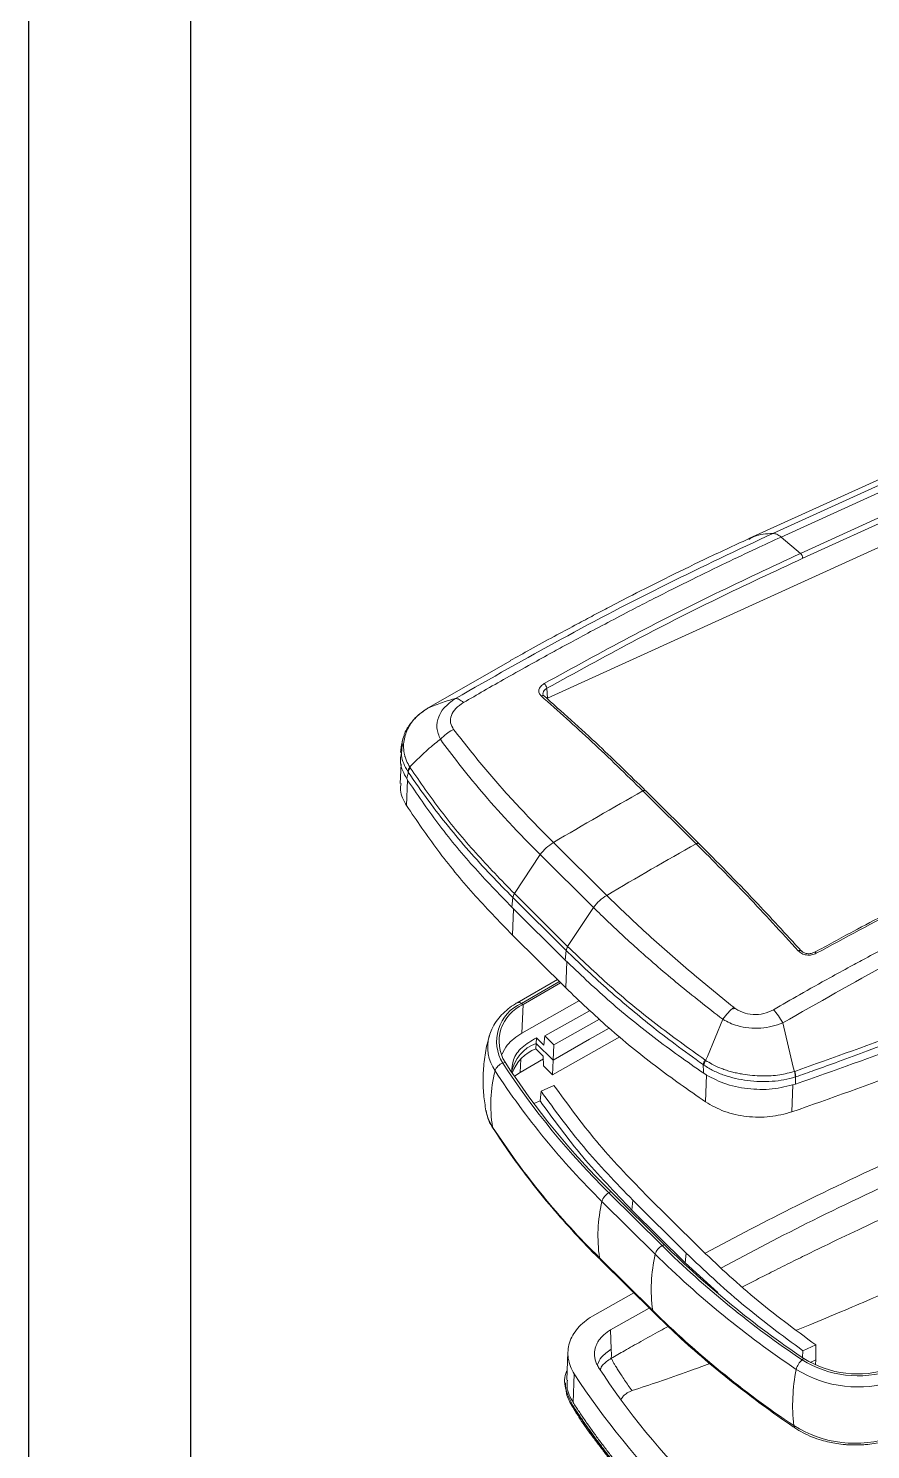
# Model space of a CAD drawing. Header units: inches. Extents: x 1127 to 2406, y 573 to 922.
# Drawn here: x 1127.1 to 1172.5, y 613.4 to 690.1 of the extents above; entities that cross this region are included whole.
import ezdxf

# ---------------------------------------------------------------- set-up
doc = ezdxf.new("R2010")
doc.units = ezdxf.units.IN

msp = doc.modelspace()

# ---------------------------------------------------------------- linework, layer by layer
for p, q in [((1127.067, 811.959), (1127.067, 572.957)), ((1135.814, 806.269), (1135.814, 578.647)), ((1127.067, 683.606), (1127.067, 572.957))]:
    msp.add_line(p, q)
at = {"color": 7, "linetype": 'Continuous', "lineweight": 15}
for p, q in [((1192.668, 671.053), (1155.071, 653.923)), ((1176.002, 667.122), (1165.947, 662.541)), ((1167.24, 662.821), (1177.294, 667.402)), ((1177.734, 667.203), (1167.681, 662.623)), ((1168.726, 661.742), (1178.779, 666.322)), ((1168.846, 661.478), (1178.9, 666.059)), ((1167.681, 662.623), (1168.726, 661.742)), ((1148.635, 653.403), (1153.074, 655.944)), ((1155.071, 653.923), (1155.041, 654.464)), ((1148.623, 653.396), (1148.635, 653.403)), ((1147.296, 651.771), (1147.2, 651.409)), ((1147.2, 651.41), (1147.146, 651.003)), ((1147.171, 650.391), (1147.124, 649.331)), ((1147.538, 649.972), (1147.564, 649.935)), ((1147.67, 650.177), (1147.644, 650.214)), ((1163.102, 646.075), (1160.226, 648.926)), ((1163.256, 646.08), (1160.379, 648.932)), ((1158.27, 643.29), (1155.394, 646.141)), ((1154.678, 645.491), (1153.286, 643.389)), ((1157.555, 642.638), (1154.678, 645.491)), ((1156.162, 640.537), (1153.286, 643.389)), ((1153.21, 643.174), (1153.158, 642.648)), ((1153.158, 642.648), (1156.034, 639.797)), ((1156.086, 640.323), (1153.21, 643.174)), ((1157.555, 642.638), (1156.162, 640.537)), ((1156.058, 638.301), (1153.182, 641.152)), ((1156.086, 640.323), (1156.034, 639.797)), ((1155.606, 638.749), (1153.439, 637.495)), ((1153.693, 635.86), (1156.798, 637.614)), ((1153.693, 635.86), (1153.761, 637.399)), ((1154.929, 635.707), (1157.371, 637.083)), ((1155.415, 635.226), (1157.876, 636.614)), ((1163.7, 634.603), (1164.533, 636.608)), ((1154.876, 635.211), (1154.929, 635.707)), ((1155.415, 635.226), (1154.929, 635.707)), ((1167.771, 636.415), (1168.336, 634.025)), ((1154.452, 635.02), (1154.463, 635.306)), ((1154.85, 634.625), (1154.452, 635.02)), ((1154.477, 635.606), (1154.463, 635.306)), ((1154.463, 635.306), (1155.376, 634.401)), ((1154.876, 635.211), (1154.477, 635.606)), ((1155.344, 633.615), (1158.973, 635.662)), ((1155.376, 634.401), (1155.415, 635.226)), ((1154.853, 634.466), (1153.6, 633.735)), ((1154.858, 634.097), (1154.85, 634.625)), ((1155.344, 633.615), (1155.376, 634.401)), ((1163.518, 634.13), (1163.474, 634.162)), ((1163.568, 634.418), (1163.608, 634.389)), ((1163.608, 634.389), (1163.7, 634.603)), ((1153.6, 633.735), (1153.287, 633.529)), ((1154.858, 634.097), (1155.344, 633.615)), ((1168.336, 634.025), (1168.404, 633.79)), ((1168.415, 633.794), (1168.404, 633.79)), ((1168.465, 633.498), (1168.448, 633.493)), ((1154.73, 632.724), (1154.672, 632.206)), ((1154.73, 632.724), (1155.425, 633.041)), ((1154.342, 632.055), (1154.672, 632.206)), ((1161.261, 624.393), (1158.385, 627.244)), ((1158.497, 627.306), (1161.373, 624.454)), ((1160.889, 623.927), (1158.013, 626.778)), ((1159.63, 626.314), (1159.683, 626.84)), ((1162.559, 623.989), (1159.683, 626.84)), ((1163.244, 624.302), (1160.368, 627.153)), ((1159.63, 626.314), (1162.507, 623.463)), ((1160.755, 620.89), (1157.879, 623.741)), ((1157.933, 623.631), (1160.809, 620.78)), ((1162.559, 623.989), (1162.507, 623.463)), ((1162.507, 623.463), (1164.262, 621.866)), ((1157.5, 620.581), (1159.736, 621.844)), ((1160.562, 621.025), (1158.469, 619.843)), ((1158.469, 619.843), (1158.514, 618.804)), ((1168.858, 618.719), (1169.554, 619.036)), ((1169.548, 618.228), (1169.554, 619.036)), ((1156.178, 618.672), (1156.11, 617.129)), ((1168.829, 618.362), (1168.858, 618.719)), ((1169.548, 618.228), (1169.254, 618.094)), ((1169.527, 617.976), (1169.548, 618.228)), ((1156.456, 615.931), (1156.523, 617.47))]:
    msp.add_line(p, q, dxfattribs=at)
at = {"color": 8, "linetype": 'Continuous', "lineweight": 15}
for p, q in [((1147.47, 648.133), (1147.53, 649.502)), ((1153.182, 641.152), (1153.244, 642.563)), ((1156.121, 639.717), (1156.058, 638.301)), ((1153.6, 633.735), (1153.631, 634.454)), ((1163.594, 632.15), (1163.658, 633.613)), ((1168.256, 631.607), (1168.321, 633.077))]:
    msp.add_line(p, q, dxfattribs=at)
at = {"color": 8, "linetype": 'Continuous', "lineweight": 15, "flags": 128}
for points in [[(1155.713, 638.643), (1155.68, 638.625), (1153.67, 637.459)], [(1152.112, 630.79), (1151.872, 631.257), (1151.752, 631.67)]]:
    msp.add_lwpolyline(points, dxfattribs=at)
at = {"color": 7, "linetype": 'Continuous', "lineweight": 15, "flags": 128}
for points in [[(1153.761, 637.399), (1155.77, 638.564), (1155.785, 638.572)], [(1155.376, 634.401), (1157.345, 635.541), (1158.395, 636.134)], [(1152.145, 630.706), (1152.128, 630.738), (1152.112, 630.79)]]:
    msp.add_lwpolyline(points, dxfattribs=at)
at = {"color": 7, "linetype": 'Continuous', "lineweight": 15}
for centre, radius, start, end in [((1154.586, 654.381), 0.463, 10.4118, 46.90619), ((1263.927, 463.394), 212.547, 119.2024, 120.70584), ((1266.79, 460.565), 212.521, 119.20235, 120.70597), ((1154.563, 635.412), 2.234, 113.57978, 211.5748), ((1154.625, 635.418), 2.161, 113.57976, 211.57491), ((1125.979, 595.423), 50.337, 56.50081, 56.62549), ((1155.185, 633.35), 2.086, 110.26765, 168.94681), ((1155.248, 632.966), 2.203, 111.1828, 160.49739), ((1152.866, 633.622), 0.653, 108.39084, 161.75277), ((1176.94, 567.892), 70.652, 109.99166, 110.09923), ((1187.777, 657.133), 41.919, 213.09796, 225.47956), ((1187.823, 657.126), 41.824, 213.09797, 225.47952), ((1159.429, 631.989), 7.414, 165.64957, 189.3062), ((1187.62, 656.885), 42.225, 213.09796, 225.47954), ((1187.486, 653.848), 42.225, 213.09796, 225.47954), ((1158.747, 626.573), 0.762, 118.36006, 164.42556), ((1191.633, 566.81), 68.976, 118.7116, 118.81741), ((1166.112, 624.9), 8.314, 166.9453, 188.01047), ((1161.623, 623.722), 0.762, 118.36006, 164.42556), ((1194.509, 563.959), 68.976, 118.7116, 118.81741), ((1198.101, 661.817), 52.515, 225.45046, 236.10262), ((1198.13, 661.794), 52.396, 225.45049, 236.10261), ((1168.988, 622.049), 8.314, 166.9453, 188.01047), ((1197.998, 661.624), 52.898, 225.45047, 236.10262), ((1197.864, 658.588), 52.898, 225.45047, 236.10262), ((1169.394, 617.514), 0.92, 129.10809, 167.26945), ((1213.386, 562.299), 71.518, 128.45618, 128.553), ((1171.816, 623.038), 5.67, 238.02578, 288.70269), ((1171.812, 622.955), 5.484, 238.02573, 288.7027), ((1178.19, 615.769), 9.888, 168.63659, 186.31919), ((1171.818, 623.038), 6.272, 238.02576, 288.70272), ((1171.684, 620.001), 6.272, 238.02576, 288.70272)]:
    msp.add_arc(centre, radius, start, end, dxfattribs=at)
at = {"color": 8, "linetype": 'Continuous', "lineweight": 15}
for centre, radius, start, end in [((1169.485, 640.109), 0.112, 31.83772, 87.93171), ((1153.52, 637.281), 0.232, 49.8497, 110.7937), ((1154.104, 635.1), 2.252, 164.26153, 214.42574), ((1158.071, 623.766), 0.193, 187.43031, 224.43703), ((1160.946, 620.915), 0.193, 187.42421, 224.69574), ((1168.52, 614.688), 0.157, 182.78863, 233.86373)]:
    msp.add_arc(centre, radius, start, end, dxfattribs=at)
at = {"color": 7, "linetype": 'Continuous', "lineweight": 15}
for points, knots in [([(1167.24, 662.821), (1165.333, 661.926), (1161.521, 660.137), (1155.805, 657.153), (1152.008, 654.995), (1150.11, 653.917)], [0, 0, 0, 0, 0.333495, 0.666847, 1, 1, 1, 1]), ([(1150.547, 653.698), (1150.911, 653.908), (1151.683, 654.353), (1152.906, 655.049), (1154.136, 655.739), (1155.247, 656.353), (1156.258, 656.905), (1157.311, 657.473), (1158.517, 658.114), (1159.706, 658.735), (1161.171, 659.488), (1162.806, 660.309), (1164.64, 661.202), (1166.238, 661.96), (1167.226, 662.414), (1167.681, 662.623)], [0, 0, 0, 0, 0.063815, 0.135286, 0.214413, 0.279482, 0.33012, 0.391636, 0.46403, 0.541364, 0.599907, 0.720604, 0.827518, 0.92065, 1, 1, 1, 1]), ([(1165.927, 662.531), (1165.125, 662.16), (1163.608, 661.459), (1161.525, 660.439), (1159.787, 659.561), (1158.472, 658.88), (1157.445, 658.339), (1156.49, 657.831), (1155.382, 657.233), (1154.218, 656.597), (1153.427, 656.157), (1153.067, 655.956)], [0, 0, 0, 0, 0.184757, 0.349438, 0.485772, 0.593778, 0.660565, 0.731675, 0.817138, 0.916926, 1, 1, 1, 1]), ([(1167.681, 662.623), (1167.602, 662.681), (1167.444, 662.797), (1167.308, 662.813), (1167.24, 662.821)], [0, 0, 0, 0, 0.499997, 1, 1, 1, 1]), ([(1154.902, 654.719), (1156.435, 655.562), (1159.499, 657.248), (1164.111, 659.591), (1167.188, 661.025), (1168.726, 661.742)], [0, 0, 0, 0, 0.333572, 0.666904, 1, 1, 1, 1]), ([(1168.726, 661.742), (1168.733, 661.735), (1168.749, 661.72), (1168.772, 661.691), (1168.793, 661.658), (1168.811, 661.622), (1168.827, 661.584), (1168.838, 661.547), (1168.845, 661.51), (1168.846, 661.489), (1168.846, 661.478)], [0, 0, 0, 0, 0.125001, 0.25, 0.375002, 0.499996, 0.625001, 0.750002, 0.875005, 1, 1, 1, 1]), ([(1155.041, 654.464), (1156.571, 655.306), (1159.629, 656.989), (1164.236, 659.329), (1167.309, 660.762), (1168.846, 661.478)], [0, 0, 0, 0, 0.333411, 0.666587, 1, 1, 1, 1]), ([(1154.733, 654.05), (1154.69, 654.1), (1154.603, 654.2), (1154.6, 654.388), (1154.694, 654.576), (1154.833, 654.671), (1154.902, 654.719)], [0, 0, 0, 0, 0.24631, 0.495072, 0.746298, 1, 1, 1, 1]), ([(1154.857, 654.069), (1154.851, 654.079), (1154.824, 654.127), (1154.832, 654.182), (1154.838, 654.226)], [0, 0, 0, 0, 0.205377, 1, 1, 1, 1]), ([(1160.368, 648.941), (1159.533, 649.757), (1157.688, 651.562), (1155.851, 653.196), (1154.845, 654.091)], [0, 0, 0, 0, 0.452482, 1, 1, 1, 1]), ([(1147.644, 650.214), (1147.58, 650.326), (1147.476, 650.506), (1147.406, 650.712), (1147.377, 650.817), (1147.365, 650.866), (1147.353, 650.917), (1147.296, 651.208), (1147.303, 651.73), (1147.571, 652.41), (1148.009, 652.975), (1148.425, 653.26), (1148.623, 653.396)], [0, 0, 0, 0, 0.101893, 0.164919, 0.178613, 0.192737, 0.207291, 0.222276, 0.442558, 0.645744, 0.831574, 1, 1, 1, 1]), ([(1148.606, 653.381), (1148.415, 653.252), (1148.033, 652.993), (1147.623, 652.509), (1147.372, 652.096), (1147.312, 651.839), (1147.296, 651.771)], [0, 0, 0, 0, 0.296573, 0.594354, 0.892667, 1, 1, 1, 1]), ([(1148.742, 653.449), (1148.722, 653.44), (1148.682, 653.423), (1148.643, 653.405), (1148.623, 653.396)], [0, 0, 0, 0, 0.499195, 1, 1, 1, 1]), ([(1150.11, 653.917), (1149.905, 653.859), (1149.41, 653.718), (1148.988, 653.548), (1148.742, 653.449)], [0, 0, 0, 0, 0.415036, 1, 1, 1, 1]), ([(1149.297, 651.711), (1149.212, 651.915), (1149.047, 652.312), (1149.156, 652.896), (1149.484, 653.46), (1149.879, 653.749), (1150.11, 653.917)], [0, 0, 0, 0, 0.264993, 0.517038, 0.718588, 1, 1, 1, 1]), ([(1150.011, 652.24), (1149.942, 652.358), (1149.805, 652.592), (1149.857, 653.001), (1150.1, 653.395), (1150.398, 653.597), (1150.547, 653.698)], [0, 0, 0, 0, 0.251101, 0.500884, 0.750386, 1, 1, 1, 1]), ([(1150.547, 653.698), (1150.463, 653.763), (1150.297, 653.894), (1150.172, 653.909), (1150.11, 653.917)], [0, 0, 0, 0, 0.499993, 1, 1, 1, 1]), ([(1160.226, 648.926), (1159.307, 649.823), (1157.472, 651.616), (1155.646, 653.24), (1154.733, 654.05)], [0, 0, 0, 0, 0.500569, 1, 1, 1, 1]), ([(1150.011, 652.24), (1149.987, 652.229), (1149.853, 652.167), (1149.593, 652.012), (1149.402, 651.818), (1149.297, 651.711)], [0, 0, 0, 0, 0.090534, 0.501161, 1, 1, 1, 1]), ([(1155.394, 646.141), (1154.73, 646.818), (1153.397, 648.177), (1151.601, 650.216), (1150.541, 651.566), (1150.011, 652.24)], [0, 0, 0, 0, 0.331928, 0.666148, 1, 1, 1, 1]), ([(1147.194, 651.004), (1147.162, 650.82), (1147.079, 650.335), (1147.327, 649.864), (1147.481, 649.572)], [0, 0, 0, 0, 0.379637, 1, 1, 1, 1]), ([(1147.277, 651.749), (1147.275, 651.745), (1147.217, 651.64), (1147.232, 651.521), (1147.246, 651.405)], [0, 0, 0, 0, 0.029216, 1, 1, 1, 1]), ([(1147.794, 650.372), (1148.027, 650.605), (1148.38, 650.959), (1148.808, 651.323), (1149.073, 651.539), (1149.209, 651.644), (1149.297, 651.711)], [0, 0, 0, 0, 0.492293, 0.744664, 0.835031, 1, 1, 1, 1]), ([(1149.297, 651.711), (1149.621, 651.273), (1150.31, 650.341), (1151.525, 648.865), (1152.971, 647.227), (1154.091, 646.088), (1154.678, 645.491)], [0, 0, 0, 0, 0.210452, 0.44727, 0.710443, 1, 1, 1, 1]), ([(1147.644, 650.214), (1147.669, 650.241), (1147.718, 650.295), (1147.769, 650.346), (1147.794, 650.372)], [0, 0, 0, 0, 0.504717, 1, 1, 1, 1]), ([(1147.564, 649.935), (1147.546, 649.853), (1147.521, 649.747), (1147.494, 649.626), (1147.484, 649.587), (1147.481, 649.572)], [0, 0, 0, 0, 0.669064, 0.876795, 1, 1, 1, 1]), ([(1147.481, 649.572), (1148.026, 648.773), (1149.116, 647.175), (1151.014, 644.861), (1152.443, 643.386), (1153.158, 642.648)], [0, 0, 0, 0, 0.333333, 0.666667, 1, 1, 1, 1]), ([(1147.644, 650.214), (1147.616, 650.174), (1147.56, 650.094), (1147.545, 650.013), (1147.538, 649.972)], [0, 0, 0, 0, 0.499992, 1, 1, 1, 1]), ([(1147.67, 650.177), (1147.642, 650.137), (1147.586, 650.057), (1147.571, 649.975), (1147.564, 649.935)], [0, 0, 0, 0, 0.500028, 1, 1, 1, 1]), ([(1153.21, 643.174), (1152.813, 643.575), (1151.99, 644.407), (1150.829, 645.686), (1149.706, 647.017), (1148.605, 648.428), (1147.924, 649.413), (1147.564, 649.935)], [0, 0, 0, 0, 0.184347, 0.382162, 0.57662, 0.776031, 1, 1, 1, 1]), ([(1153.286, 643.389), (1152.578, 644.117), (1151.162, 645.573), (1149.284, 647.838), (1148.208, 649.397), (1147.67, 650.177)], [0, 0, 0, 0, 0.3333908, 0.6667327, 1, 1, 1, 1]), ([(1147.47, 648.133), (1147.316, 648.408), (1147.096, 648.802), (1147.155, 649.208), (1147.173, 649.331)], [0, 0, 0, 0, 0.699082, 1, 1, 1, 1]), ([(1153.182, 641.152), (1152.462, 641.895), (1151.022, 643.382), (1149.112, 645.715), (1148.018, 647.327), (1147.47, 648.133)], [0, 0, 0, 0, 0.333333, 0.666667, 1, 1, 1, 1]), ([(1183.365, 647.184), (1182.887, 646.965), (1181.967, 646.544), (1180.667, 645.933), (1179.531, 645.39), (1178.586, 644.932), (1177.809, 644.551), (1177.022, 644.161), (1176.068, 643.684), (1174.816, 643.048), (1173.286, 642.257), (1171.479, 641.304), (1170.183, 640.599), (1169.489, 640.221)], [0, 0, 0, 0, 0.103532, 0.199267, 0.281205, 0.349342, 0.40368, 0.449195, 0.519447, 0.609654, 0.719817, 0.849934, 1, 1, 1, 1]), ([(1183.461, 647.135), (1181.922, 646.419), (1178.842, 644.988), (1174.211, 642.663), (1171.124, 641), (1169.58, 640.168)], [0, 0, 0, 0, 0.333096, 0.666428, 1, 1, 1, 1]), ([(1155.394, 646.141), (1155.26, 646.052), (1154.993, 645.873), (1154.783, 645.618), (1154.678, 645.491)], [0, 0, 0, 0, 0.499999, 1, 1, 1, 1]), ([(1163.279, 646.02), (1163.278, 646.03), (1163.276, 646.048), (1163.265, 646.071), (1163.248, 646.088), (1163.226, 646.099), (1163.199, 646.104), (1163.168, 646.101), (1163.136, 646.092), (1163.113, 646.081), (1163.102, 646.075)], [0, 0, 0, 0, 0.124997, 0.249999, 0.375002, 0.499993, 0.624994, 0.749997, 0.874997, 1, 1, 1, 1]), ([(1168.605, 640.3), (1167.69, 641.3), (1165.857, 643.304), (1164.021, 645.15), (1163.102, 646.075)], [0, 0, 0, 0, 0.499431, 1, 1, 1, 1]), ([(1168.777, 640.281), (1167.938, 641.199), (1166.086, 643.229), (1164.228, 645.098), (1163.211, 646.122)], [0, 0, 0, 0, 0.452483, 1, 1, 1, 1]), ([(1184.493, 645.957), (1184.114, 645.784), (1183.302, 645.412), (1182, 644.805), (1180.531, 644.109), (1178.896, 643.317), (1176.96, 642.357), (1175.091, 641.404), (1173.45, 640.544), (1172.329, 639.946), (1171.316, 639.399), (1170.133, 638.749), (1168.75, 637.977), (1167.739, 637.394), (1167.27, 637.124)], [0, 0, 0, 0, 0.066045, 0.14166, 0.226844, 0.321598, 0.425923, 0.563413, 0.646312, 0.711356, 0.758542, 0.822804, 0.917699, 1, 1, 1, 1]), ([(1184.913, 645.301), (1183.006, 644.408), (1179.191, 642.622), (1173.467, 639.649), (1169.669, 637.493), (1167.771, 636.415)], [0, 0, 0, 0, 0.333495, 0.666847, 1, 1, 1, 1]), ([(1153.286, 643.389), (1153.267, 643.352), (1153.228, 643.278), (1153.216, 643.209), (1153.21, 643.174)], [0, 0, 0, 0, 0.499999, 1, 1, 1, 1]), ([(1158.27, 643.29), (1158.137, 643.201), (1157.87, 643.022), (1157.66, 642.766), (1157.555, 642.638)], [0, 0, 0, 0, 0.499999, 1, 1, 1, 1]), ([(1164.533, 636.608), (1164.123, 636.923), (1163.311, 637.548), (1162.151, 638.489), (1161.047, 639.418), (1160.062, 640.282), (1159.172, 641.091), (1158.355, 641.856), (1157.824, 642.375), (1157.555, 642.638)], [0, 0, 0, 0, 0.161292, 0.319229, 0.47382, 0.625036, 0.746703, 0.871726, 1, 1, 1, 1]), ([(1165.13, 637.251), (1164.308, 637.917), (1162.666, 639.247), (1160.371, 641.264), (1158.969, 642.616), (1158.27, 643.29)], [0, 0, 0, 0, 0.334365, 0.667727, 1, 1, 1, 1]), ([(1186.605, 641.082), (1184.645, 640.209), (1180.726, 638.464), (1174.655, 636.021), (1170.495, 634.536), (1168.415, 633.794)], [0, 0, 0, 0, 0.333385, 0.666718, 1, 1, 1, 1]), ([(1156.162, 640.537), (1156.143, 640.501), (1156.104, 640.427), (1156.092, 640.358), (1156.086, 640.323)], [0, 0, 0, 0, 0.499999, 1, 1, 1, 1]), ([(1163.474, 634.162), (1162.967, 634.526), (1161.997, 635.221), (1160.672, 636.249), (1159.429, 637.263), (1158.253, 638.28), (1157.121, 639.312), (1156.424, 639.993), (1156.086, 640.323)], [0, 0, 0, 0, 0.188055, 0.359141, 0.513263, 0.684838, 0.847082, 1, 1, 1, 1]), ([(1163.568, 634.418), (1162.672, 635.059), (1160.881, 636.342), (1158.406, 638.392), (1156.91, 639.822), (1156.162, 640.537)], [0, 0, 0, 0, 0.333268, 0.666609, 1, 1, 1, 1]), ([(1168.458, 633.105), (1170.537, 633.841), (1174.696, 635.313), (1180.765, 637.725), (1184.686, 639.464), (1186.646, 640.334)], [0, 0, 0, 0, 0.333333, 0.666667, 1, 1, 1, 1]), ([(1186.647, 640.842), (1186.182, 640.631), (1185.21, 640.19), (1183.678, 639.51), (1182.016, 638.787), (1180.535, 638.157), (1179.233, 637.613), (1178.093, 637.145), (1176.784, 636.616), (1175.465, 636.094), (1173.969, 635.514), (1172.444, 634.936), (1170.871, 634.357), (1169.576, 633.889), (1168.804, 633.617), (1168.465, 633.498)], [0, 0, 0, 0, 0.0796984, 0.1663628, 0.2599937, 0.3598242, 0.4140335, 0.4766388, 0.5485236, 0.629688, 0.6927052, 0.7923754, 0.8768148, 0.9460231, 1, 1, 1, 1]), ([(1169.58, 640.168), (1169.497, 640.134), (1169.333, 640.064), (1169.049, 640.065), (1168.786, 640.141), (1168.665, 640.247), (1168.605, 640.3)], [0, 0, 0, 0, 0.253693, 0.504912, 0.753681, 1, 1, 1, 1]), ([(1169.494, 640.224), (1169.43, 640.196), (1169.303, 640.141), (1169.084, 640.14), (1168.88, 640.197), (1168.787, 640.28), (1168.741, 640.321)], [0, 0, 0, 0, 0.252403, 0.502682, 0.75162, 1, 1, 1, 1]), ([(1156.034, 639.797), (1156.788, 639.078), (1158.298, 637.64), (1160.794, 635.599), (1162.599, 634.326), (1163.502, 633.69)], [0, 0, 0, 0, 0.333333, 0.666667, 1, 1, 1, 1]), ([(1186.513, 638.86), (1184.546, 637.987), (1180.61, 636.241), (1174.518, 633.821), (1170.343, 632.345), (1168.256, 631.607)], [0, 0, 0, 0, 0.333333, 0.666667, 1, 1, 1, 1]), ([(1163.594, 632.15), (1162.682, 632.79), (1160.859, 634.07), (1158.341, 636.126), (1156.819, 637.576), (1156.058, 638.301)], [0, 0, 0, 0, 0.333333, 0.666667, 1, 1, 1, 1]), ([(1153.44, 637.494), (1153.407, 637.477), (1153.227, 637.38), (1152.94, 637.164), (1152.587, 636.844), (1152.295, 636.481), (1152.069, 636.103), (1151.982, 635.836), (1151.942, 635.713)], [0, 0, 0, 0, 0.042847, 0.234082, 0.42851, 0.625926, 0.826619, 1, 1, 1, 1]), ([(1165.13, 637.251), (1165.023, 637.158), (1164.808, 636.971), (1164.625, 636.729), (1164.533, 636.608)], [0, 0, 0, 0, 0.498912, 1, 1, 1, 1]), ([(1167.27, 637.124), (1167.1, 637.043), (1166.76, 636.881), (1166.159, 636.835), (1165.588, 636.956), (1165.268, 637.14), (1165.133, 637.249), (1165.132, 637.25), (1165.131, 637.25), (1165.131, 637.25), (1165.131, 637.25)], [0, 0, 0, 0, 0.250029, 0.499944, 0.750146, 0.998334, 0.999552, 0.999872, 0.999986, 1, 1, 1, 1]), ([(1164.533, 636.608), (1164.538, 636.605), (1164.772, 636.46), (1165.226, 636.262), (1165.936, 636.12), (1166.583, 636.112), (1167.211, 636.208), (1167.585, 636.347), (1167.771, 636.415)], [0, 0, 0, 0, 0.0062, 0.265539, 0.453212, 0.638142, 0.820464, 1, 1, 1, 1]), ([(1165.202, 637.196), (1165.172, 637.19), (1165.127, 637.18), (1165.073, 637.168), (1165.045, 637.167), (1165.029, 637.164), (1165.023, 637.161), (1165.02, 637.159)], [0, 0, 0, 0, 0.492174, 0.746094, 0.882755, 0.944997, 1, 1, 1, 1]), ([(1167.27, 637.124), (1167.359, 637.018), (1167.537, 636.808), (1167.693, 636.546), (1167.771, 636.415)], [0, 0, 0, 0, 0.5000133, 1, 1, 1, 1]), ([(1151.941, 635.685), (1151.909, 635.585), (1151.781, 635.179), (1151.66, 634.438), (1151.585, 633.483), (1151.611, 632.554), (1151.708, 631.957), (1151.755, 631.67)], [0, 0, 0, 0, 0.077467, 0.316367, 0.55223, 0.78454, 1, 1, 1, 1]), ([(1152.622, 634.721), (1152.703, 634.891), (1152.911, 635.333), (1153.396, 635.66), (1153.693, 635.86)], [0, 0, 0, 0, 0.3866117, 1, 1, 1, 1]), ([(1153.15, 633.736), (1153.159, 633.967), (1153.177, 634.449), (1153.649, 635.125), (1154.201, 635.445), (1154.477, 635.606)], [0, 0, 0, 0, 0.3149912, 0.6574951, 1, 1, 1, 1]), ([(1163.568, 634.418), (1163.545, 634.373), (1163.498, 634.283), (1163.482, 634.203), (1163.474, 634.162)], [0, 0, 0, 0, 0.499972, 1, 1, 1, 1]), ([(1163.474, 634.162), (1163.48, 634.058), (1163.489, 633.9), (1163.499, 633.743), (1163.502, 633.69)], [0, 0, 0, 0, 0.666252, 1, 1, 1, 1]), ([(1163.518, 634.13), (1163.526, 634.171), (1163.54, 634.253), (1163.585, 634.344), (1163.608, 634.389)], [0, 0, 0, 0, 0.500006, 1, 1, 1, 1]), ([(1168.404, 633.79), (1168.141, 633.722), (1167.584, 633.577), (1166.626, 633.529), (1165.861, 633.594), (1165.339, 633.693), (1165.067, 633.756), (1164.796, 633.832), (1164.413, 633.962), (1164.003, 634.14), (1163.72, 634.319), (1163.608, 634.389)], [0, 0, 0, 0, 0.167021, 0.352657, 0.556867, 0.610924, 0.666142, 0.722493, 0.77999, 0.913152, 1, 1, 1, 1]), ([(1163.502, 633.69), (1163.853, 633.494), (1164.555, 633.102), (1165.863, 632.832), (1167.218, 632.787), (1168.045, 632.999), (1168.458, 633.105)], [0, 0, 0, 0, 0.249613, 0.499775, 0.74999, 1, 1, 1, 1]), ([(1168.448, 633.493), (1168.246, 633.437), (1167.843, 633.326), (1166.978, 633.226), (1165.863, 633.26), (1164.795, 633.504), (1164.02, 633.815), (1163.686, 634.025), (1163.518, 634.13)], [0, 0, 0, 0, 0.125794, 0.251108, 0.500068, 0.749021, 0.874314, 1, 1, 1, 1]), ([(1168.448, 633.493), (1168.447, 633.538), (1168.445, 633.63), (1168.418, 633.737), (1168.404, 633.79)], [0, 0, 0, 0, 0.499997, 1, 1, 1, 1]), ([(1168.415, 633.794), (1168.43, 633.741), (1168.459, 633.634), (1168.463, 633.544), (1168.465, 633.498)], [0, 0, 0, 0, 0.5, 1, 1, 1, 1]), ([(1168.465, 633.498), (1168.464, 633.412), (1168.463, 633.281), (1168.459, 633.15), (1168.458, 633.105)], [0, 0, 0, 0, 0.659442, 1, 1, 1, 1]), ([(1159.683, 626.84), (1158.769, 627.788), (1156.94, 629.682), (1155.467, 631.71), (1154.73, 632.724)], [0, 0, 0, 0, 0.5, 1, 1, 1, 1]), ([(1160.368, 627.153), (1159.454, 628.1), (1157.626, 629.996), (1156.159, 632.026), (1155.425, 633.041)], [0, 0, 0, 0, 0.5, 1, 1, 1, 1]), ([(1154.672, 632.206), (1155.409, 631.19), (1156.884, 629.16), (1158.715, 627.263), (1159.63, 626.314)], [0, 0, 0, 0, 0.5, 1, 1, 1, 1]), ([(1168.256, 631.607), (1167.868, 631.504), (1167.093, 631.297), (1165.814, 631.325), (1164.582, 631.59), (1163.923, 631.963), (1163.594, 632.15)], [0, 0, 0, 0, 0.25, 0.5, 0.75, 1, 1, 1, 1]), ([(1151.757, 631.686), (1151.788, 631.545), (1151.853, 631.248), (1152, 630.921), (1152.125, 630.747), (1152.153, 630.709)], [0, 0, 0, 0, 0.4158729, 0.8737363, 1, 1, 1, 1]), ([(1152.147, 630.707), (1152.451, 630.248), (1153.081, 629.295), (1154.138, 627.88), (1155.292, 626.457), (1156.533, 625.069), (1157.416, 624.127), (1157.907, 623.659), (1157.935, 623.632)], [0, 0, 0, 0, 0.18641, 0.38675, 0.587097, 0.787445, 0.987787, 1, 1, 1, 1]), ([(1163.588, 623.989), (1165.218, 624.853), (1168.7, 626.697), (1172.345, 628.392), (1174.283, 629.294)], [0, 0, 0, 0, 0.4680404, 1, 1, 1, 1]), ([(1175.106, 628.479), (1173.184, 627.585), (1169.556, 625.897), (1166.089, 624.061), (1164.459, 623.198)], [0, 0, 0, 0, 0.529667, 1, 1, 1, 1]), ([(1175.101, 626.76), (1174.584, 626.523), (1173.495, 626.025), (1171.795, 625.228), (1170.306, 624.516), (1169.066, 623.912), (1168.112, 623.441), (1167.165, 622.968), (1166.345, 622.551), (1165.83, 622.289), (1165.617, 622.178), (1165.594, 622.166)], [0, 0, 0, 0, 0.159415, 0.336098, 0.530051, 0.627477, 0.728742, 0.833845, 0.930556, 0.992818, 1, 1, 1, 1]), ([(1169.554, 619.036), (1168.422, 619.869), (1166.159, 621.537), (1164.216, 623.38), (1163.244, 624.302)], [0, 0, 0, 0, 0.5, 1, 1, 1, 1]), ([(1168.858, 618.719), (1167.729, 619.554), (1165.472, 621.224), (1163.53, 623.068), (1162.559, 623.989)], [0, 0, 0, 0, 0.5, 1, 1, 1, 1]), ([(1168.511, 619.836), (1168.752, 619.933), (1169.56, 620.258), (1170.89, 620.812), (1172.427, 621.465), (1173.396, 621.889), (1173.842, 622.085)], [0, 0, 0, 0, 0.13567, 0.45599, 0.74945, 1, 1, 1, 1]), ([(1156.523, 617.47), (1156.352, 617.734), (1156.242, 618.016), (1156.154, 618.586), (1156.176, 618.874), (1156.35, 619.428), (1156.502, 619.695), (1156.921, 620.179), (1157.188, 620.397), (1157.5, 620.581)], [0, 0, 0, 0, 0.25, 0.25, 0.5, 0.5, 0.75, 0.75, 1, 1, 1, 1]), ([(1160.811, 620.781), (1161.239, 620.364), (1162.124, 619.503), (1163.555, 618.243), (1165.078, 616.991), (1166.676, 615.785), (1167.795, 614.976), (1168.398, 614.582), (1168.428, 614.563)], [0, 0, 0, 0, 0.188208, 0.388622, 0.589009, 0.789361, 0.989672, 1, 1, 1, 1]), ([(1157.834, 617.824), (1157.814, 617.856), (1157.774, 617.921), (1157.725, 618.021), (1157.684, 618.123), (1157.651, 618.225), (1157.628, 618.327), (1157.614, 618.429), (1157.608, 618.53), (1157.61, 618.629), (1157.621, 618.727), (1157.639, 618.822), (1157.671, 618.941), (1157.727, 619.085), (1157.821, 619.251), (1157.942, 619.414), (1158.091, 619.57), (1158.266, 619.716), (1158.401, 619.801), (1158.469, 619.843)], [0, 0, 0, 0, 0.047023, 0.094024, 0.140898, 0.187544, 0.233861, 0.279751, 0.325119, 0.369879, 0.413947, 0.457246, 0.499708, 0.578297, 0.659505, 0.742852, 0.827789, 0.913715, 1, 1, 1, 1]), ([(1161.588, 620.037), (1161.441, 619.957), (1160.944, 619.686), (1160.159, 619.248), (1159.283, 618.753), (1158.754, 618.45), (1158.516, 618.313)], [0, 0, 0, 0, 0.142132, 0.479289, 0.765245, 1, 1, 1, 1]), ([(1158.514, 618.804), (1158.515, 618.784), (1158.516, 618.744), (1158.518, 618.683), (1158.521, 618.624), (1158.528, 618.546), (1158.527, 618.463), (1158.519, 618.387), (1158.515, 618.344), (1158.516, 618.323), (1158.516, 618.313)], [0, 0, 0, 0, 0.124855, 0.249762, 0.374835, 0.500019, 0.749364, 0.87464, 0.937242, 1, 1, 1, 1]), ([(1158.516, 618.313), (1158.34, 618.198), (1158.077, 618.026), (1157.954, 617.79), (1157.914, 617.712)], [0, 0, 0, 0, 0.667962, 1, 1, 1, 1]), ([(1158.516, 618.313), (1158.524, 618.298), (1158.545, 618.259), (1158.586, 618.179), (1158.633, 618.091), (1158.7, 617.979), (1158.79, 617.831), (1158.91, 617.635), (1159.063, 617.393), (1159.238, 617.132), (1159.436, 616.848), (1159.577, 616.663), (1159.649, 616.569)], [0, 0, 0, 0, 0.025598, 0.0640373, 0.1277179, 0.1697587, 0.2529196, 0.377577, 0.5015964, 0.6655639, 0.8294807, 1, 1, 1, 1]), ([(1159.649, 616.569), (1160.127, 616.729), (1161.145, 617.069), (1162.538, 617.556), (1163.455, 617.893), (1163.831, 618.032)], [0, 0, 0, 0, 0.3432648, 0.7304131, 1, 1, 1, 1]), ([(1156.132, 617.643), (1156.124, 617.628), (1155.961, 617.338), (1155.99, 616.691), (1156.262, 616.12), (1156.398, 615.834)], [0, 0, 0, 0, 0.026223, 0.512407, 1, 1, 1, 1]), ([(1156.051, 616.994), (1156.054, 616.801), (1156.061, 616.346), (1156.299, 615.923), (1156.436, 615.678)], [0, 0, 0, 0, 0.422951, 1, 1, 1, 1]), ([(1156.456, 615.931), (1156.302, 616.206), (1156.081, 616.599), (1156.14, 617.006), (1156.158, 617.128)], [0, 0, 0, 0, 0.699081, 1, 1, 1, 1]), ([(1159.051, 616.093), (1159.085, 616.153), (1159.16, 616.287), (1159.362, 616.455), (1159.552, 616.531), (1159.649, 616.569)], [0, 0, 0, 0, 0.292775, 0.641636, 1, 1, 1, 1]), ([(1156.469, 615.646), (1156.459, 615.655), (1156.439, 615.672), (1156.417, 615.704), (1156.403, 615.74), (1156.395, 615.779), (1156.397, 615.808), (1156.398, 615.822)], [0, 0, 0, 0, 0.197312, 0.397642, 0.599339, 0.800689, 1, 1, 1, 1]), ([(1162.076, 608.841), (1161.968, 608.949), (1161.727, 609.189), (1161.338, 609.588), (1160.887, 610.063), (1160.182, 610.83), (1159.515, 611.598), (1158.79, 612.478), (1158.214, 613.21), (1157.674, 613.942), (1157.265, 614.521), (1156.967, 614.957), (1156.677, 615.391), (1156.491, 615.679), (1156.397, 615.822)], [0, 0, 0, 0, 0.0493759, 0.1095641, 0.1805651, 0.2623783, 0.4501971, 0.5163477, 0.642734, 0.7620436, 0.8223878, 0.8819303, 0.9411269, 1, 1, 1, 1]), ([(1156.398, 615.834), (1156.504, 615.672), (1156.715, 615.35), (1157.043, 614.87), (1157.379, 614.392), (1157.723, 613.918), (1158.076, 613.447), (1158.438, 612.979), (1158.808, 612.514), (1159.186, 612.052), (1159.573, 611.593), (1159.969, 611.138), (1160.373, 610.685), (1160.785, 610.236), (1161.207, 609.79), (1161.636, 609.346), (1161.929, 609.054), (1162.075, 608.907)], [0, 0, 0, 0, 0.066832, 0.133593, 0.200294, 0.266947, 0.333561, 0.400147, 0.466718, 0.533282, 0.599853, 0.666439, 0.733053, 0.799706, 0.866407, 0.933168, 1, 1, 1, 1]), ([(1162.168, 608.949), (1162.02, 609.097), (1161.725, 609.392), (1161.292, 609.838), (1160.868, 610.288), (1160.453, 610.741), (1160.046, 611.197), (1159.648, 611.656), (1159.258, 612.119), (1158.877, 612.584), (1158.505, 613.053), (1158.142, 613.525), (1157.787, 613.999), (1157.441, 614.478), (1157.103, 614.959), (1156.774, 615.443), (1156.562, 615.768), (1156.456, 615.931)], [0, 0, 0, 0, 0.066835, 0.133597, 0.200299, 0.266951, 0.333564, 0.40015, 0.466718, 0.533282, 0.59985, 0.666436, 0.733049, 0.799701, 0.866403, 0.933165, 1, 1, 1, 1]), ([(1162.126, 608.698), (1162.042, 608.782), (1161.867, 608.957), (1161.599, 609.229), (1161.311, 609.526), (1160.96, 609.897), (1160.454, 610.445), (1159.818, 611.168), (1159.102, 612.027), (1158.511, 612.771), (1158.035, 613.387), (1157.674, 613.861), (1157.319, 614.338), (1156.985, 614.805), (1156.74, 615.174), (1156.596, 615.414), (1156.531, 615.531), (1156.501, 615.586), (1156.486, 615.615), (1156.478, 615.631), (1156.472, 615.642), (1156.469, 615.646)], [0, 0, 0, 0, 0.038238, 0.079771, 0.124604, 0.174258, 0.249337, 0.374136, 0.498842, 0.623332, 0.685505, 0.747659, 0.809794, 0.872012, 0.934928, 0.967104, 0.983487, 0.99177, 0.995103, 0.998148, 1, 1, 1, 1]), ([(1168.428, 614.563), (1168.571, 614.472), (1168.863, 614.286), (1169.347, 614.066), (1169.827, 613.898), (1170.266, 613.784), (1170.7, 613.703), (1171.069, 613.658), (1171.309, 613.645), (1171.386, 613.641)], [0, 0, 0, 0, 0.1725632, 0.3530194, 0.5189646, 0.6580655, 0.7784562, 0.9291289, 1, 1, 1, 1]), ([(1171.386, 613.641), (1171.617, 613.637), (1171.942, 613.632), (1172.416, 613.674), (1172.815, 613.732), (1173.242, 613.825), (1173.505, 613.913), (1173.625, 613.953)], [0, 0, 0, 0, 0.297785, 0.419364, 0.620149, 0.827343, 1, 1, 1, 1])]:
    msp.add_open_spline(points, degree=3, knots=knots, dxfattribs=at)
at = {"color": 8, "linetype": 'Continuous', "lineweight": 15}
for points, knots in [([(1165.942, 662.499), (1166.033, 662.553), (1166.414, 662.78), (1166.883, 662.803), (1167.24, 662.821)], [0, 0, 0, 0, 0.238515, 1, 1, 1, 1]), ([(1154.733, 654.05), (1154.755, 654.06), (1154.788, 654.076), (1154.83, 654.078), (1154.86, 654.072), (1154.885, 654.06), (1154.896, 654.046), (1154.901, 654.04)], [0, 0, 0, 0, 0.321748, 0.495863, 0.673854, 0.85168, 1, 1, 1, 1]), ([(1154.838, 654.226), (1154.855, 654.269), (1154.882, 654.334), (1154.962, 654.413), (1155.014, 654.447), (1155.041, 654.464)], [0, 0, 0, 0, 0.4798611, 0.7351324, 1, 1, 1, 1]), ([(1147.246, 651.405), (1147.216, 651.219), (1147.162, 650.885), (1147.298, 650.395), (1147.458, 650.113), (1147.538, 649.972)], [0, 0, 0, 0, 0.38282, 0.6909289, 1, 1, 1, 1]), ([(1160.226, 648.926), (1160.237, 648.932), (1160.26, 648.943), (1160.292, 648.952), (1160.323, 648.955), (1160.35, 648.95), (1160.369, 648.942), (1160.377, 648.933), (1160.379, 648.931)], [0, 0, 0, 0, 0.183466, 0.366927, 0.550393, 0.733855, 0.917305, 1, 1, 1, 1]), ([(1168.605, 640.3), (1168.626, 640.31), (1168.659, 640.325), (1168.699, 640.33), (1168.725, 640.328), (1168.738, 640.321), (1168.744, 640.317)], [0, 0, 0, 0, 0.387299, 0.59713, 0.811821, 1, 1, 1, 1]), ([(1158.514, 618.804), (1158.318, 618.67), (1157.975, 618.435), (1157.833, 618.117), (1157.772, 617.982)], [0, 0, 0, 0, 0.573076, 1, 1, 1, 1])]:
    msp.add_open_spline(points, degree=3, knots=knots, dxfattribs=at)
at = {"color": 7, "linetype": 'Continuous', "lineweight": 15}
for points in [[(1162.235, 610.488), (1160.014, 612.69), (1158.098, 615.032), (1156.523, 617.47)], [(1157.835, 617.824), (1159.371, 615.449), (1161.238, 613.167), (1163.404, 611.02)]]:
    msp.add_open_spline(points, degree=3, dxfattribs=at)

doc.saveas('drawing.dxf')
